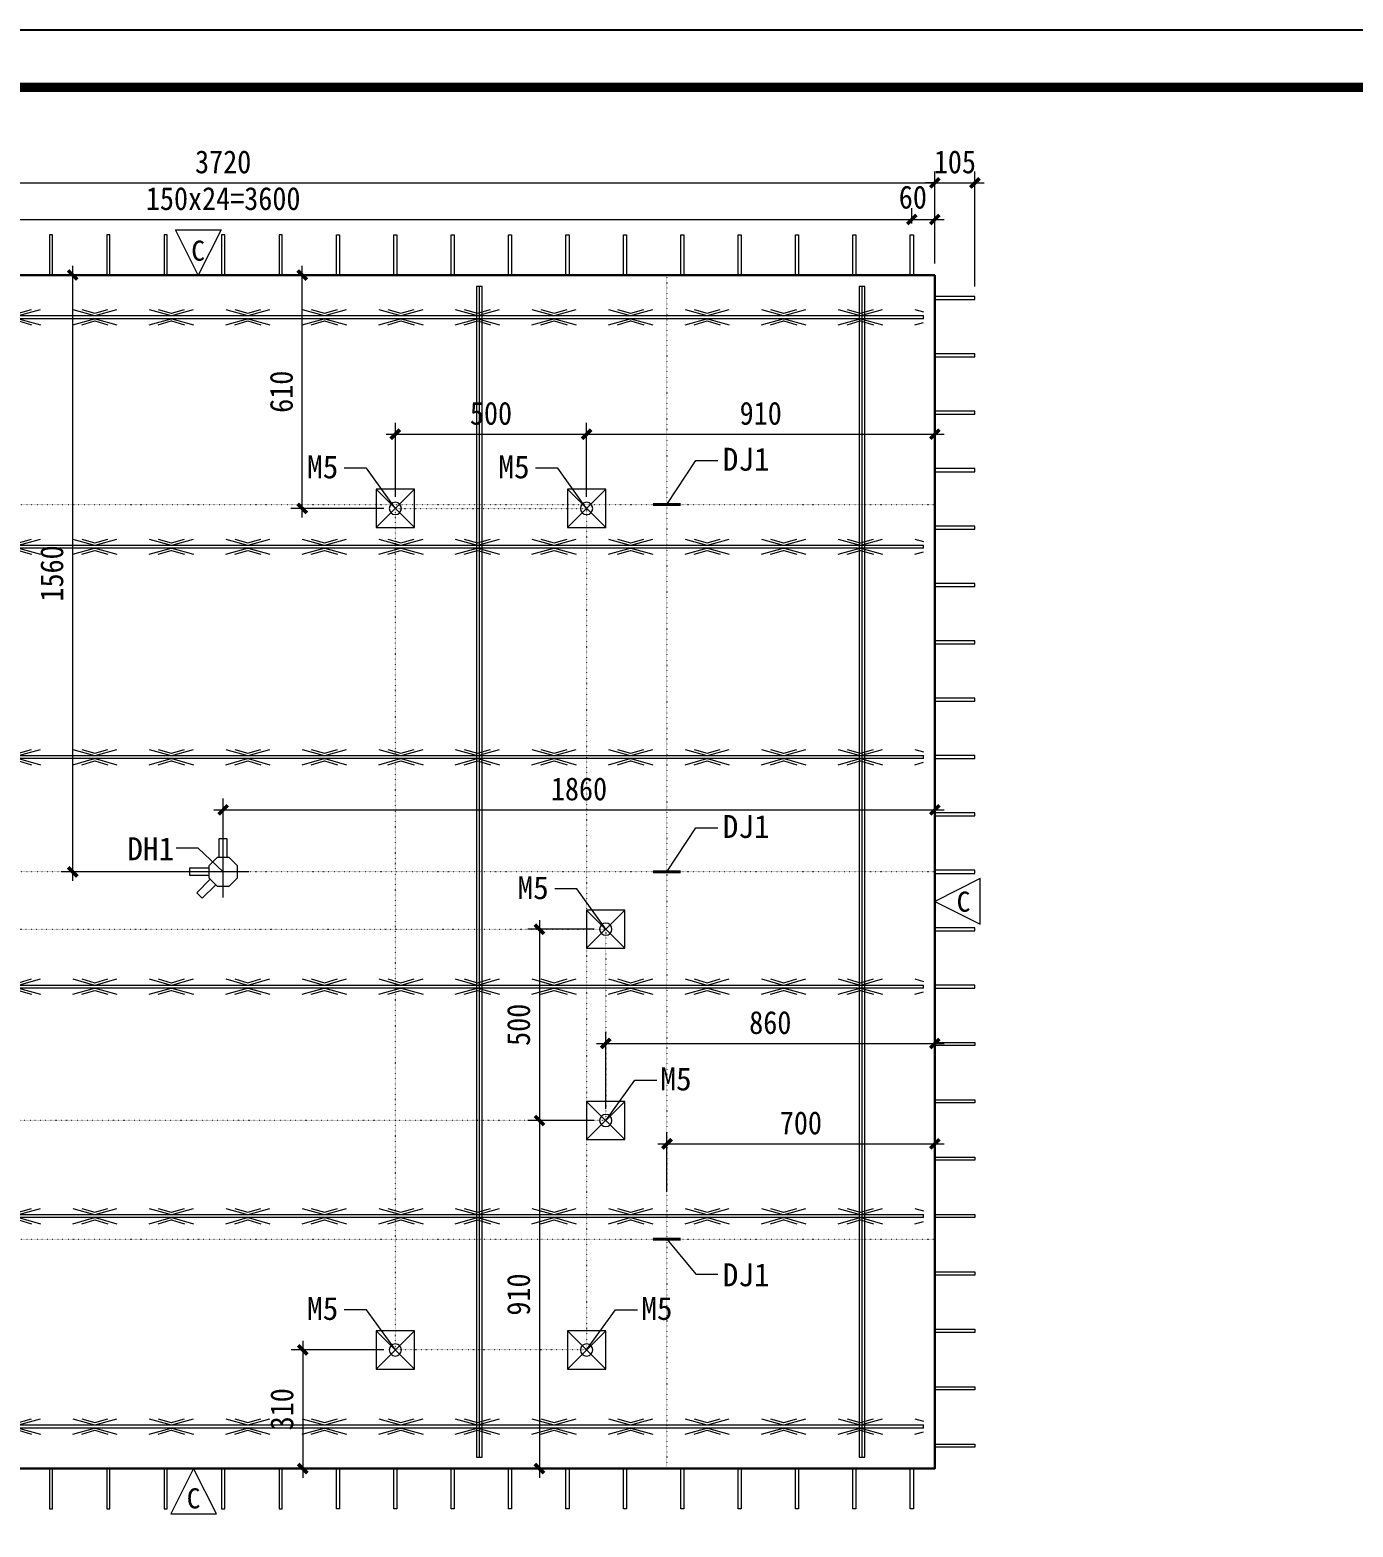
# Model space of a CAD drawing. Header units: millimetres. Extents: x 0 to 31486, y -384 to 8910.
# Drawn here: x 2842 to 6300, y 4996 to 8910 of the extents above; entities that cross this region are included whole.
import ezdxf
from ezdxf.enums import TextEntityAlignment as Align

# ---------------------------------------------------------------- set-up
doc = ezdxf.new("R2010")
doc.units = ezdxf.units.MM
doc.linetypes.add('DOT', pattern=[0.25, 0, -0.25])
for name, color, linetype in [('EQUIP-照明', 3, 'Continuous'), ('ERECTIONMARK', 8, 'Continuous'), ('图框2', 1, 'Continuous'), ('图框线', 7, 'Continuous'), ('桁架', 4, 'Continuous'), ('钢筋', 7, 'Continuous')]:
    doc.layers.add(name, color=color, linetype=linetype)
for name, color, linetype, lineweight in [('YG-标注', 151, 'Continuous', 15), ('YZ-文字', 4, 'Continuous', 13), ('YZ-符号', 96, 'Continuous', 9), ('墙板支撑', 7, 'Continuous', 15), ('轮廓线', 2, 'Continuous', 13)]:
    doc.layers.add(name, color=color, linetype=linetype, lineweight=lineweight)
doc.styles.add('YZ-样式 2', font='simhei.ttf', dxfattribs={"width": 0.9})
doc.styles.add('图签-黑体', font='simhei.ttf')
doc.styles.add('黑体', font='simhei.ttf')
doc.dimstyles.new('m_sc-10', dxfattribs={"dimtxt": 65, "dimasz": 30, "dimexe": 20, "dimexo": 30, "dimgap": 20, "dimtad": 1, "dimdec": 0, "dimzin": 1, "dimdsep": 46, "dimtxsty": '黑体', "dimblk": 'ARCHTICK', "dimcen": 250, "dimdle": 10, "dimclrd": 256, "dimclre": 256, "dimclrt": 7, "dimazin": 0, "dimtfac": 1, "dimtdec": 0, "dimtix": 1, "dimtmove": 2, "dimatfit": 2, "dimldrblk": 'ARCHTICK', "dimfxl": 1, "dimlwd": -1, "dimlwe": -1, "dimarcsym": 0})
doc.dimstyles.new('YZ-30', dxfattribs={"dimscale": 30, "dimtxt": 2, "dimasz": 0.8, "dimexe": 1, "dimexo": 1, "dimgap": 0.8, "dimtad": 1, "dimdec": 0, "dimzin": 1, "dimdsep": 46, "dimtxsty": 'YZ-样式 2', "dimblk": 'ARCHTICK', "dimcen": 250, "dimdle": 0.8, "dimclrd": 151, "dimclre": 151, "dimclrt": 7, "dimazin": 0, "dimtfac": 1, "dimtdec": 0, "dimtix": 1, "dimtmove": 2, "dimatfit": 2, "dimldrblk": 'ARCHTICK', "dimfxl": 1, "dimlwd": 9, "dimlwe": 9, "dimarcsym": 0})

# ---------------------------------------------------------------- blocks, each defined once
blk = doc.blocks.new('_ArchTick')
at = {"color": 0, "linetype": 'ByBlock', "const_width": 0.4}
blk.add_lwpolyline([(-0.5, -0.5), (0.5, 0.5)], dxfattribs=at)
blk = doc.blocks.new('*D60')
at = {"layer": 'Defpoints', "color": 0, "ltscale": 30, "transparency": 16777216}
for p in [(5206.9, 8510.3), (1486.9, 8269.2), (5206.9, 8269.2)]:
    blk.add_point(p, dxfattribs=at)
at = {"layer": 'YG-标注', "color": 151, "lineweight": 9, "ltscale": 30, "transparency": 16777216}
for p, q in [((1486.9, 8299.2), (1486.9, 8540.3)), ((5206.9, 8299.2), (5206.9, 8540.3)), ((1462.9, 8510.3), (5230.9, 8510.3))]:
    blk.add_line(p, q, dxfattribs=at)
at = {"layer": 'YG-标注', "color": 151, "lineweight": 9, "ltscale": 30, "transparency": 16777216, "xscale": 24, "yscale": 24, "zscale": 24, "rotation": 180}
blk.add_blockref('_ArchTick', (1486.9, 8510.3), dxfattribs=at)
at = {"layer": 'YG-标注', "color": 151, "lineweight": 9, "ltscale": 30, "transparency": 16777216, "xscale": 24, "yscale": 24, "zscale": 24}
blk.add_blockref('_ArchTick', (5206.9, 8510.3), dxfattribs=at)
at = {"layer": 'YG-标注', "color": 7, "lineweight": 9, "ltscale": 30, "transparency": 16777216, "insert": (3346.9, 8564.7), "char_height": 60, "attachment_point": 5, "style": 'YZ-样式 2'}
blk.add_mtext('3720', dxfattribs=at)
blk = doc.blocks.new('*D61')
at = {"layer": 'Defpoints', "color": 0, "ltscale": 30, "transparency": 16777216}
for p in [(5311.9, 8510.3), (5206.9, 8269.2), (5311.9, 8209.2)]:
    blk.add_point(p, dxfattribs=at)
at = {"layer": '钢筋', "color": 151, "lineweight": 9, "ltscale": 30, "transparency": 16777216}
for p, q in [((5206.9, 8299.2), (5206.9, 8540.3)), ((5311.9, 8239.2), (5311.9, 8540.3)), ((5206.9, 8510.3), (5182.9, 8510.3)), ((5206.9, 8510.3), (5311.9, 8510.3)), ((5311.9, 8510.3), (5335.9, 8510.3))]:
    blk.add_line(p, q, dxfattribs=at)
at = {"layer": '钢筋', "color": 151, "lineweight": 9, "ltscale": 30, "transparency": 16777216, "xscale": 24, "yscale": 24, "zscale": 24}
blk.add_blockref('_ArchTick', (5206.9, 8510.3), dxfattribs=at)
at = {"layer": '钢筋', "color": 151, "lineweight": 9, "ltscale": 30, "transparency": 16777216, "xscale": 24, "yscale": 24, "zscale": 24, "rotation": 180}
blk.add_blockref('_ArchTick', (5311.9, 8510.3), dxfattribs=at)
at = {"layer": '钢筋', "color": 7, "ltscale": 30, "transparency": 16777216, "insert": (5259.4, 8564.7), "char_height": 60, "attachment_point": 5, "style": 'YZ-样式 2'}
blk.add_mtext('105', dxfattribs=at)
blk = doc.blocks.new('*D62')
at = {"layer": 'Defpoints', "color": 0, "ltscale": 30, "transparency": 16777216}
for p in [(5206.9, 8414.5), (5146.9, 8374.2), (5206.9, 8269.2)]:
    blk.add_point(p, dxfattribs=at)
at = {"layer": '钢筋', "color": 151, "lineweight": 9, "ltscale": 30, "transparency": 16777216}
for p, q in [((5122.9, 8414.5), (5230.9, 8414.5)), ((5146.9, 8404.2), (5146.9, 8444.5)), ((5206.9, 8299.2), (5206.9, 8444.5))]:
    blk.add_line(p, q, dxfattribs=at)
at = {"layer": '钢筋', "color": 151, "lineweight": 9, "ltscale": 30, "transparency": 16777216, "xscale": 24, "yscale": 24, "zscale": 24, "rotation": 180}
blk.add_blockref('_ArchTick', (5146.9, 8414.5), dxfattribs=at)
at = {"layer": '钢筋', "color": 151, "lineweight": 9, "ltscale": 30, "transparency": 16777216, "xscale": 24, "yscale": 24, "zscale": 24}
blk.add_blockref('_ArchTick', (5206.9, 8414.5), dxfattribs=at)
at = {"layer": '钢筋', "color": 7, "ltscale": 30, "transparency": 16777216, "insert": (5149.5, 8472.5), "char_height": 60, "attachment_point": 5, "style": 'YZ-样式 2'}
blk.add_mtext('60', dxfattribs=at)
blk = doc.blocks.new('*D63')
at = {"layer": 'Defpoints', "color": 0, "ltscale": 30, "transparency": 16777216}
for p in [(5146.9, 8414.5), (1546.9, 8374.2), (5146.9, 8374.2)]:
    blk.add_point(p, dxfattribs=at)
at = {"layer": '钢筋', "color": 151, "lineweight": 9, "ltscale": 30, "transparency": 16777216}
for p, q in [((1522.9, 8414.5), (5170.9, 8414.5)), ((1546.9, 8404.2), (1546.9, 8444.5)), ((5146.9, 8404.2), (5146.9, 8444.5))]:
    blk.add_line(p, q, dxfattribs=at)
at = {"layer": '钢筋', "color": 151, "lineweight": 9, "ltscale": 30, "transparency": 16777216, "xscale": 24, "yscale": 24, "zscale": 24, "rotation": 180}
blk.add_blockref('_ArchTick', (1546.9, 8414.5), dxfattribs=at)
at = {"layer": '钢筋', "color": 151, "lineweight": 9, "ltscale": 30, "transparency": 16777216, "xscale": 24, "yscale": 24, "zscale": 24}
blk.add_blockref('_ArchTick', (5146.9, 8414.5), dxfattribs=at)
at = {"layer": '钢筋', "color": 7, "ltscale": 30, "transparency": 16777216, "insert": (3346.9, 8468.8), "char_height": 60, "attachment_point": 5, "style": 'YZ-样式 2'}
blk.add_mtext('150x24=3600', dxfattribs=at)
blk = doc.blocks.new('A$C417965C4')
at = {"layer": '桁架', "color": 4, "lineweight": 9}
for p, q in [((-3660, 4), (-3660, -4)), ((0, -4), (0, 4))]:
    blk.add_line(p, q, dxfattribs=at)
for points in [[(-3660, 4), (0, 4)], [(-3623.2, 20), (-3566.3, 4), (-3564.5, 4), (-3507.6, 20)], [(-3599.7, 20), (-3565.5, 10), (-3565.2, 10), (-3531.1, 20)], [(-3423.2, 20), (-3366.3, 4), (-3364.5, 4), (-3307.6, 20)], [(-3399.7, 20), (-3365.5, 10), (-3365.2, 10), (-3331.1, 20)], [(-3223.2, 20), (-3166.3, 4), (-3164.5, 4), (-3107.6, 20)], [(-3199.7, 20), (-3165.5, 10), (-3165.2, 10), (-3131.1, 20)], [(-3023.2, 20), (-2966.3, 4), (-2964.5, 4), (-2907.6, 20)], [(-2999.7, 20), (-2965.5, 10), (-2965.2, 10), (-2931.1, 20)], [(-2823.2, 20), (-2766.3, 4), (-2764.5, 4), (-2707.6, 20)], [(-2799.7, 20), (-2765.5, 10), (-2765.2, 10), (-2731.1, 20)], [(-2623.2, 20), (-2566.3, 4), (-2564.5, 4), (-2507.6, 20)], [(-2599.7, 20), (-2565.5, 10), (-2565.2, 10), (-2531.1, 20)], [(-2423.2, 20), (-2366.3, 4), (-2364.5, 4), (-2307.6, 20)], [(-2399.7, 20), (-2365.5, 10), (-2365.2, 10), (-2331.1, 20)], [(-2223.2, 20), (-2166.3, 4), (-2164.5, 4), (-2107.6, 20)], [(-2199.7, 20), (-2165.5, 10), (-2165.2, 10), (-2131.1, 20)], [(-2023.2, 20), (-1966.3, 4), (-1964.5, 4), (-1907.6, 20)], [(-1999.7, 20), (-1965.5, 10), (-1965.2, 10), (-1931.1, 20)], [(-1823.2, 20), (-1766.3, 4), (-1764.5, 4), (-1707.6, 20)], [(-1799.7, 20), (-1765.5, 10), (-1765.2, 10), (-1731.1, 20)], [(-1623.2, 20), (-1566.3, 4), (-1564.5, 4), (-1507.6, 20)], [(-1599.7, 20), (-1565.5, 10), (-1565.2, 10), (-1531.1, 20)], [(-1423.2, 20), (-1366.3, 4), (-1364.5, 4), (-1307.6, 20)], [(-1399.7, 20), (-1365.5, 10), (-1365.2, 10), (-1331.1, 20)], [(-1223.2, 20), (-1166.3, 4), (-1164.5, 4), (-1107.6, 20)], [(-1199.7, 20), (-1165.5, 10), (-1165.2, 10), (-1131.1, 20)], [(-1022.9, 20), (-966, 4), (-964.1, 4), (-907.3, 20)], [(-999.4, 20), (-965.2, 10), (-964.9, 10), (-930.8, 20)], [(-822.9, 20), (-766, 4), (-764.1, 4), (-707.3, 20)], [(-799.4, 20), (-765.2, 10), (-764.9, 10), (-730.8, 20)], [(-622.9, 20), (-566, 4), (-564.1, 4), (-507.3, 20)], [(-599.4, 20), (-565.2, 10), (-564.9, 10), (-530.8, 20)], [(-422.9, 20), (-366, 4), (-364.1, 4), (-307.3, 20)], [(-399.4, 20), (-365.2, 10), (-364.9, 10), (-330.8, 20)], [(-222.4, 20), (-165.5, 4), (-163.7, 4), (-106.8, 20)], [(-198.9, 20), (-164.8, 10), (-164.4, 10), (-130.3, 20)], [(-22.4, 20), (0, 13.7)], [(0, -4), (-3660, -4)], [(-3623.2, -20), (-3566.3, -4), (-3564.5, -4), (-3507.6, -20)], [(-3599.7, -20), (-3565.5, -10), (-3565.2, -10), (-3531.1, -20)], [(-3423.2, -20), (-3366.3, -4), (-3364.5, -4), (-3307.6, -20)], [(-3399.7, -20), (-3365.5, -10), (-3365.2, -10), (-3331.1, -20)], [(-3223.2, -20), (-3166.3, -4), (-3164.5, -4), (-3107.6, -20)], [(-3199.7, -20), (-3165.5, -10), (-3165.2, -10), (-3131.1, -20)], [(-3023.2, -20), (-2966.3, -4), (-2964.5, -4), (-2907.6, -20)], [(-2999.7, -20), (-2965.5, -10), (-2965.2, -10), (-2931.1, -20)], [(-2823.2, -20), (-2766.3, -4), (-2764.5, -4), (-2707.6, -20)], [(-2799.7, -20), (-2765.5, -10), (-2765.2, -10), (-2731.1, -20)], [(-2623.2, -20), (-2566.3, -4), (-2564.5, -4), (-2507.6, -20)], [(-2599.7, -20), (-2565.5, -10), (-2565.2, -10), (-2531.1, -20)], [(-2423.2, -20), (-2366.3, -4), (-2364.5, -4), (-2307.6, -20)], [(-2399.7, -20), (-2365.5, -10), (-2365.2, -10), (-2331.1, -20)], [(-2223.2, -20), (-2166.3, -4), (-2164.5, -4), (-2107.6, -20)], [(-2199.7, -20), (-2165.5, -10), (-2165.2, -10), (-2131.1, -20)], [(-2023.2, -20), (-1966.3, -4), (-1964.5, -4), (-1907.6, -20)], [(-1999.7, -20), (-1965.5, -10), (-1965.2, -10), (-1931.1, -20)], [(-1823.2, -20), (-1766.3, -4), (-1764.5, -4), (-1707.6, -20)], [(-1799.7, -20), (-1765.5, -10), (-1765.2, -10), (-1731.1, -20)], [(-1623.2, -20), (-1566.3, -4), (-1564.5, -4), (-1507.6, -20)], [(-1599.7, -20), (-1565.5, -10), (-1565.2, -10), (-1531.1, -20)], [(-1423.2, -20), (-1366.3, -4), (-1364.5, -4), (-1307.6, -20)], [(-1399.7, -20), (-1365.5, -10), (-1365.2, -10), (-1331.1, -20)], [(-1223.2, -20), (-1166.3, -4), (-1164.5, -4), (-1107.6, -20)], [(-1199.7, -20), (-1165.5, -10), (-1165.2, -10), (-1131.1, -20)], [(-1022.9, -20), (-966, -4), (-964.1, -4), (-907.3, -20)], [(-999.4, -20), (-965.2, -10), (-964.9, -10), (-930.8, -20)], [(-822.9, -20), (-766, -4), (-764.1, -4), (-707.3, -20)], [(-799.4, -20), (-765.2, -10), (-764.9, -10), (-730.8, -20)], [(-622.9, -20), (-566, -4), (-564.1, -4), (-507.3, -20)], [(-599.4, -20), (-565.2, -10), (-564.9, -10), (-530.8, -20)], [(-422.9, -20), (-366, -4), (-364.1, -4), (-307.3, -20)], [(-399.4, -20), (-365.2, -10), (-364.9, -10), (-330.8, -20)], [(-222.4, -20), (-165.5, -4), (-163.7, -4), (-106.8, -20)], [(-198.9, -20), (-164.8, -10), (-164.4, -10), (-130.3, -20)], [(-22.4, -20), (0, -13.7)]]:
    blk.add_lwpolyline(points, dxfattribs=at)
blk = doc.blocks.new('*D64')
at = {"layer": 'Defpoints', "color": 0, "ltscale": 30, "transparency": 16777216}
for p in [(5206.9, 6871.2), (5206.9, 6709.2), (3346.9, 6641.7)]:
    blk.add_point(p, dxfattribs=at)
at = {"layer": 'YG-标注', "color": 151, "lineweight": 9, "ltscale": 30, "transparency": 16777216}
for p, q in [((3346.9, 6671.7), (3346.9, 6901.2)), ((5206.9, 6739.2), (5206.9, 6901.2)), ((3322.9, 6871.2), (5230.9, 6871.2))]:
    blk.add_line(p, q, dxfattribs=at)
at = {"layer": 'YG-标注', "color": 151, "lineweight": 9, "ltscale": 30, "transparency": 16777216, "xscale": 24, "yscale": 24, "zscale": 24, "rotation": 180}
blk.add_blockref('_ArchTick', (3346.9, 6871.2), dxfattribs=at)
at = {"layer": 'YG-标注', "color": 151, "lineweight": 9, "ltscale": 30, "transparency": 16777216, "xscale": 24, "yscale": 24, "zscale": 24}
blk.add_blockref('_ArchTick', (5206.9, 6871.2), dxfattribs=at)
at = {"layer": 'YG-标注', "color": 7, "lineweight": 9, "ltscale": 30, "transparency": 16777216, "insert": (4276.9, 6925.6), "char_height": 60, "attachment_point": 5, "style": 'YZ-样式 2'}
blk.add_mtext('1860', dxfattribs=at)
blk = doc.blocks.new('*D65')
at = {"layer": 'Defpoints', "color": 0, "ltscale": 30, "transparency": 16777216}
for p in [(2953.7, 8269.2), (3414.4, 8269.2), (3414.4, 6709.2)]:
    blk.add_point(p, dxfattribs=at)
at = {"layer": 'YG-标注', "color": 151, "lineweight": 9, "ltscale": 30, "transparency": 16777216}
for p, q in [((3384.4, 8269.2), (2923.7, 8269.2)), ((2953.7, 6685.2), (2953.7, 8293.2)), ((3384.4, 6709.2), (2923.7, 6709.2))]:
    blk.add_line(p, q, dxfattribs=at)
at = {"layer": 'YG-标注', "color": 151, "lineweight": 9, "ltscale": 30, "transparency": 16777216, "xscale": 24, "yscale": 24, "zscale": 24}
for p, rotation in [((2953.7, 8269.2), 90), ((2953.7, 6709.2), 270)]:
    blk.add_blockref('_ArchTick', p, dxfattribs=dict(at, rotation=rotation))
at = {"layer": 'YG-标注', "color": 7, "ltscale": 30, "transparency": 16777216, "insert": (2899.3, 7489.2), "char_height": 60, "attachment_point": 5, "rotation": 90, "style": 'YZ-样式 2'}
blk.add_mtext('1560', dxfattribs=at)
blk = doc.blocks.new('*D67')
at = {"layer": 'Defpoints', "color": 0, "ltscale": 30, "transparency": 16777216}
for p in [(5206.9, 5998.1), (4506.9, 5842.4), (5206.9, 5842)]:
    blk.add_point(p, dxfattribs=at)
at = {"layer": 'YG-标注', "color": 151, "lineweight": 9, "ltscale": 30, "transparency": 16777216}
for p, q in [((4506.9, 5872.4), (4506.9, 6028.1)), ((5206.9, 5872), (5206.9, 6028.1)), ((4482.9, 5998.1), (5230.9, 5998.1))]:
    blk.add_line(p, q, dxfattribs=at)
at = {"layer": 'YG-标注', "color": 151, "lineweight": 9, "ltscale": 30, "transparency": 16777216, "xscale": 24, "yscale": 24, "zscale": 24, "rotation": 180}
blk.add_blockref('_ArchTick', (4506.9, 5998.1), dxfattribs=at)
at = {"layer": 'YG-标注', "color": 151, "lineweight": 9, "ltscale": 30, "transparency": 16777216, "xscale": 24, "yscale": 24, "zscale": 24}
blk.add_blockref('_ArchTick', (5206.9, 5998.1), dxfattribs=at)
at = {"layer": 'YG-标注', "color": 7, "lineweight": 9, "ltscale": 30, "transparency": 16777216, "insert": (4856.9, 6052.5), "char_height": 60, "attachment_point": 5, "style": 'YZ-样式 2'}
blk.add_mtext('700', dxfattribs=at)
blk = doc.blocks.new('A$C0ABE7B75')
at = {"layer": '钢筋', "color": 4, "lineweight": 13}
for points in [[(-7.3, 0), (7.2, 0), (7.2, 3000), (7.2, 3060), (-7.3, 3060)], [(-7.3, 3060), (-7.3, 3060), (-7.3, 0)], [(-0.8, 3060), (-0.8, 3000), (-0.8, 0)]]:
    blk.add_lwpolyline(points, dxfattribs=at)
blk = doc.blocks.new('A$C6C6A476D')
at = {"layer": '墙板支撑', "color": 6, "ltscale": 30}
for p, q in [((50, 50), (-50, -50)), ((-50, 50), (50, -50))]:
    blk.add_line(p, q, dxfattribs=at)
blk.add_lwpolyline([(-50, 50), (50, 50), (50, -50), (-50, -50)], close=True, dxfattribs=at)
blk.add_circle((0, 0), 16, dxfattribs=at)
blk = doc.blocks.new('A$C35D967A2')
at = {"layer": '墙板支撑', "color": 0, "ltscale": 30}
for p in [(50, 50), (550, 50)]:
    blk.add_blockref('A$C6C6A476D', p, dxfattribs=at)
blk = doc.blocks.new('*D92')
at = {"layer": 'Defpoints', "color": 0, "ltscale": 30, "transparency": 16777216}
for p in [(3796.9, 5459.2), (3554.9, 5149.2), (3796.9, 5149.2)]:
    blk.add_point(p, dxfattribs=at)
at = {"layer": 'YZ-文字', "color": 151, "lineweight": 9, "ltscale": 30, "transparency": 16777216}
for p, q in [((3554.9, 5483.2), (3554.9, 5125.2)), ((3766.9, 5459.2), (3524.9, 5459.2)), ((3766.9, 5149.2), (3524.9, 5149.2))]:
    blk.add_line(p, q, dxfattribs=at)
at = {"layer": 'YZ-文字', "color": 151, "lineweight": 9, "ltscale": 30, "transparency": 16777216, "xscale": 24, "yscale": 24, "zscale": 24}
for p, rotation in [((3554.9, 5459.2), 90), ((3554.9, 5149.2), 270)]:
    blk.add_blockref('_ArchTick', p, dxfattribs=dict(at, rotation=rotation))
at = {"layer": 'YZ-文字', "color": 7, "ltscale": 30, "transparency": 16777216, "insert": (3500.6, 5304.2), "char_height": 60, "attachment_point": 5, "rotation": 90, "style": 'YZ-样式 2'}
blk.add_mtext('310', dxfattribs=at)
blk = doc.blocks.new('*D93')
at = {"layer": 'Defpoints', "color": 0, "ltscale": 30, "transparency": 16777216}
for p in [(3553.7, 8269.2), (3792.9, 8269.2), (3796.9, 7659.2)]:
    blk.add_point(p, dxfattribs=at)
at = {"layer": 'YZ-文字', "color": 151, "lineweight": 9, "ltscale": 30, "transparency": 16777216}
for p, q in [((3762.9, 8269.2), (3523.7, 8269.2)), ((3553.7, 7635.2), (3553.7, 8293.2)), ((3766.9, 7659.2), (3523.7, 7659.2))]:
    blk.add_line(p, q, dxfattribs=at)
at = {"layer": 'YZ-文字', "color": 151, "lineweight": 9, "ltscale": 30, "transparency": 16777216, "xscale": 24, "yscale": 24, "zscale": 24}
for p, rotation in [((3553.7, 8269.2), 90), ((3553.7, 7659.2), 270)]:
    blk.add_blockref('_ArchTick', p, dxfattribs=dict(at, rotation=rotation))
at = {"layer": 'YZ-文字', "color": 7, "ltscale": 30, "transparency": 16777216, "insert": (3499.3, 7964.2), "char_height": 60, "attachment_point": 5, "rotation": 90, "style": 'YZ-样式 2'}
blk.add_mtext('610', dxfattribs=at)
blk = doc.blocks.new('*D94')
at = {"layer": 'Defpoints', "color": 0, "ltscale": 30, "transparency": 16777216}
for p in [(4296.9, 7853.1), (3796.9, 7659.2), (4296.9, 7659.2)]:
    blk.add_point(p, dxfattribs=at)
at = {"layer": 'YZ-文字', "color": 151, "lineweight": 9, "ltscale": 30, "transparency": 16777216}
for p, q in [((3796.9, 7689.2), (3796.9, 7883.1)), ((4296.9, 7689.2), (4296.9, 7883.1)), ((3772.9, 7853.1), (4320.9, 7853.1))]:
    blk.add_line(p, q, dxfattribs=at)
at = {"layer": 'YZ-文字', "color": 151, "lineweight": 9, "ltscale": 30, "transparency": 16777216, "xscale": 24, "yscale": 24, "zscale": 24, "rotation": 180}
blk.add_blockref('_ArchTick', (3796.9, 7853.1), dxfattribs=at)
at = {"layer": 'YZ-文字', "color": 151, "lineweight": 9, "ltscale": 30, "transparency": 16777216, "xscale": 24, "yscale": 24, "zscale": 24}
blk.add_blockref('_ArchTick', (4296.9, 7853.1), dxfattribs=at)
at = {"layer": 'YZ-文字', "color": 7, "ltscale": 30, "transparency": 16777216, "insert": (4046.9, 7907.5), "char_height": 60, "attachment_point": 5, "style": 'YZ-样式 2'}
blk.add_mtext('500', dxfattribs=at)
blk = doc.blocks.new('*D95')
at = {"layer": 'Defpoints', "color": 0, "ltscale": 30, "transparency": 16777216}
for p in [(5206.9, 7853.1), (4296.9, 7659.2), (5206.9, 7605.2)]:
    blk.add_point(p, dxfattribs=at)
at = {"layer": 'YZ-文字', "color": 151, "lineweight": 9, "ltscale": 30, "transparency": 16777216}
for p, q in [((4296.9, 7689.2), (4296.9, 7883.1)), ((5206.9, 7635.2), (5206.9, 7883.1)), ((4272.9, 7853.1), (5230.9, 7853.1))]:
    blk.add_line(p, q, dxfattribs=at)
at = {"layer": 'YZ-文字', "color": 151, "lineweight": 9, "ltscale": 30, "transparency": 16777216, "xscale": 24, "yscale": 24, "zscale": 24, "rotation": 180}
blk.add_blockref('_ArchTick', (4296.9, 7853.1), dxfattribs=at)
at = {"layer": 'YZ-文字', "color": 151, "lineweight": 9, "ltscale": 30, "transparency": 16777216, "xscale": 24, "yscale": 24, "zscale": 24}
blk.add_blockref('_ArchTick', (5206.9, 7853.1), dxfattribs=at)
at = {"layer": 'YZ-文字', "color": 7, "ltscale": 30, "transparency": 16777216, "insert": (4751.9, 7907.5), "char_height": 60, "attachment_point": 5, "style": 'YZ-样式 2'}
blk.add_mtext('910', dxfattribs=at)
blk = doc.blocks.new('*D96')
at = {"layer": 'Defpoints', "color": 0, "ltscale": 30, "transparency": 16777216}
for p in [(4346.9, 6559.2), (4173.5, 6059.2), (4346.9, 6059.2)]:
    blk.add_point(p, dxfattribs=at)
at = {"layer": 'YZ-文字', "color": 151, "lineweight": 9, "ltscale": 30, "transparency": 16777216}
for p, q in [((4173.5, 6583.2), (4173.5, 6035.2)), ((4316.9, 6559.2), (4143.5, 6559.2)), ((4316.9, 6059.2), (4143.5, 6059.2))]:
    blk.add_line(p, q, dxfattribs=at)
at = {"layer": 'YZ-文字', "color": 151, "lineweight": 9, "ltscale": 30, "transparency": 16777216, "xscale": 24, "yscale": 24, "zscale": 24}
for p, rotation in [((4173.5, 6559.2), 90), ((4173.5, 6059.2), 270)]:
    blk.add_blockref('_ArchTick', p, dxfattribs=dict(at, rotation=rotation))
at = {"layer": 'YZ-文字', "color": 7, "ltscale": 30, "transparency": 16777216, "insert": (4119.2, 6309.2), "char_height": 60, "attachment_point": 5, "rotation": 90, "style": 'YZ-样式 2'}
blk.add_mtext('500', dxfattribs=at)
blk = doc.blocks.new('*D97')
at = {"layer": 'Defpoints', "color": 0, "ltscale": 30, "transparency": 16777216}
for p in [(4346.9, 6059.2), (4173.5, 5149.2), (4250.9, 5149.2)]:
    blk.add_point(p, dxfattribs=at)
at = {"layer": 'YZ-文字', "color": 151, "lineweight": 9, "ltscale": 30, "transparency": 16777216}
for p, q in [((4173.5, 6083.2), (4173.5, 5125.2)), ((4316.9, 6059.2), (4143.5, 6059.2)), ((4220.9, 5149.2), (4143.5, 5149.2))]:
    blk.add_line(p, q, dxfattribs=at)
at = {"layer": 'YZ-文字', "color": 151, "lineweight": 9, "ltscale": 30, "transparency": 16777216, "xscale": 24, "yscale": 24, "zscale": 24}
for p, rotation in [((4173.5, 6059.2), 90), ((4173.5, 5149.2), 270)]:
    blk.add_blockref('_ArchTick', p, dxfattribs=dict(at, rotation=rotation))
at = {"layer": 'YZ-文字', "color": 7, "ltscale": 30, "transparency": 16777216, "insert": (4119.2, 5604.2), "char_height": 60, "attachment_point": 5, "rotation": 90, "style": 'YZ-样式 2'}
blk.add_mtext('910', dxfattribs=at)
blk = doc.blocks.new('*D99')
at = {"layer": 'Defpoints', "color": 0, "ltscale": 30, "transparency": 16777216}
for p in [(5206.9, 6260.5), (4346.9, 6059.2), (5206.9, 6059.2)]:
    blk.add_point(p, dxfattribs=at)
at = {"layer": 'YZ-文字', "color": 151, "lineweight": 9, "ltscale": 30, "transparency": 16777216}
for p, q in [((4346.9, 6089.2), (4346.9, 6290.5)), ((5206.9, 6089.2), (5206.9, 6290.5)), ((4322.9, 6260.5), (5230.9, 6260.5))]:
    blk.add_line(p, q, dxfattribs=at)
at = {"layer": 'YZ-文字', "color": 151, "lineweight": 9, "ltscale": 30, "transparency": 16777216, "xscale": 24, "yscale": 24, "zscale": 24, "rotation": 180}
blk.add_blockref('_ArchTick', (4346.9, 6260.5), dxfattribs=at)
at = {"layer": 'YZ-文字', "color": 151, "lineweight": 9, "ltscale": 30, "transparency": 16777216, "xscale": 24, "yscale": 24, "zscale": 24}
blk.add_blockref('_ArchTick', (5206.9, 6260.5), dxfattribs=at)
at = {"layer": 'YZ-文字', "color": 7, "ltscale": 30, "transparency": 16777216, "insert": (4776.9, 6314.8), "char_height": 60, "attachment_point": 5, "style": 'YZ-样式 2'}
blk.add_mtext('860', dxfattribs=at)

msp = doc.modelspace()

# ---------------------------------------------------------------- linework, layer by layer
at = {"layer": 'EQUIP-照明', "color": 2, "lineweight": 15}
for p, q in [((3346.9, 6641.7), (3346.9, 6776.7)), ((3414.4, 6709.2), (3279.4, 6709.2))]:
    msp.add_line(p, q, dxfattribs=at)
for points in [[(3356.9, 6796.7), (3356.9, 6746.7), (3336.9, 6746.7), (3336.9, 6796.7)], [(3384.4, 6724.7), (3362.4, 6746.7), (3331.4, 6746.7), (3309.4, 6724.7), (3309.4, 6693.7), (3331.4, 6671.7), (3362.4, 6671.7), (3384.4, 6693.7)], [(3259.4, 6719.2), (3309.4, 6719.2), (3309.4, 6699.2), (3259.4, 6699.2)], [(3292.1, 6640.3), (3327.4, 6675.6), (3313.3, 6689.8), (3277.9, 6654.4)]]:
    msp.add_lwpolyline(points, close=True, dxfattribs=at)
at = {"layer": 'ERECTIONMARK', "color": 3, "lineweight": 40}
for p, q in [((4542.6, 7669.2), (4471.1, 7669.2)), ((4542.6, 6709.2), (4471.1, 6709.2)), ((4542.6, 5749.2), (4471.1, 5749.2))]:
    msp.add_line(p, q, dxfattribs=at)
at = {"layer": 'YZ-符号', "color": 253, "linetype": 'DOT', "lineweight": 13, "ltscale": 5}
for p, q in [((4506.9, 8269.2), (4506.9, 5149.2)), ((1486.9, 7669.6), (5206.9, 7669.6)), ((1486.9, 6709.6), (5206.9, 6709.6)), ((1486.9, 5748.8), (5206.9, 5748.8))]:
    msp.add_line(p, q, dxfattribs=at)
at = {"layer": 'YZ-符号', "color": 1, "lineweight": 15}
for points in [[(3281.7, 8269.2), (3222, 8387.6), (3341.4, 8387.6)], [(5206.9, 6632), (5325.3, 6572.3), (5325.3, 6691.7)], [(3269.7, 5149.2), (3210, 5030.8), (3329.4, 5030.8)]]:
    msp.add_lwpolyline(points, close=True, dxfattribs=at)
at = {"layer": 'YZ-符号', "color": 253, "linetype": 'DOT', "lineweight": 13, "ltscale": 5}
for points in [[(3796.9, 7659.2), (4296.9, 7659.2), (4296.9, 5459.2), (3796.9, 5459.2)], [(2346.9, 6559.2), (4346.9, 6559.2), (4346.9, 6059.2), (2346.9, 6059.2)]]:
    msp.add_lwpolyline(points, close=True, dxfattribs=at)
at = {"layer": '图框2', "color": 1}
msp.add_lwpolyline([(0, 0), (0, 8910), (12600, 8910), (12600, 0)], close=True, dxfattribs=at)
at = {"layer": '图框线', "const_width": 24}
msp.add_lwpolyline([(300, 8760), (12450, 8760), (12450, 150), (300, 150)], close=True, dxfattribs=at)
at = {"layer": '轮廓线', "color": 2, "lineweight": 30}
msp.add_lwpolyline([(5206.9, 8269.2), (5206.9, 5149.2), (1486.9, 5149.2), (1486.9, 8269.2)], close=True, dxfattribs=at)
at = {"layer": '钢筋', "color": 5, "lineweight": 13}
for points in [[(2900.9, 8269.2), (2900.9, 8374.2), (2892.9, 8374.2), (2892.9, 8269.2)], [(3050.9, 8269.2), (3050.9, 8374.2), (3042.9, 8374.2), (3042.9, 8269.2)], [(3200.9, 8269.2), (3200.9, 8374.2), (3192.9, 8374.2), (3192.9, 8269.2)], [(3350.9, 8269.2), (3350.9, 8374.2), (3342.9, 8374.2), (3342.9, 8269.2)], [(3500.9, 8269.2), (3500.9, 8374.2), (3492.9, 8374.2), (3492.9, 8269.2)], [(3642.9, 8269.2), (3642.9, 8374.2), (3650.9, 8374.2), (3650.9, 8269.2)], [(3792.9, 8269.2), (3792.9, 8374.2), (3800.9, 8374.2), (3800.9, 8269.2)], [(3942.9, 8269.2), (3942.9, 8374.2), (3950.9, 8374.2), (3950.9, 8269.2)], [(4092.9, 8269.2), (4092.9, 8374.2), (4100.9, 8374.2), (4100.9, 8269.2)], [(4242.9, 8269.2), (4242.9, 8374.2), (4250.9, 8374.2), (4250.9, 8269.2)], [(4392.9, 8269.2), (4392.9, 8374.2), (4400.9, 8374.2), (4400.9, 8269.2)], [(4542.9, 8269.2), (4542.9, 8374.2), (4550.9, 8374.2), (4550.9, 8269.2)], [(4692.9, 8269.2), (4692.9, 8374.2), (4700.9, 8374.2), (4700.9, 8269.2)], [(4842.9, 8269.2), (4842.9, 8374.2), (4850.9, 8374.2), (4850.9, 8269.2)], [(4992.9, 8269.2), (4992.9, 8374.2), (5000.9, 8374.2), (5000.9, 8269.2)], [(5142.9, 8269.2), (5142.9, 8374.2), (5150.9, 8374.2), (5150.9, 8269.2)], [(2892.9, 5149.2), (2892.9, 5044.2), (2900.9, 5044.2), (2900.9, 5149.2)], [(3042.9, 5149.2), (3042.9, 5044.2), (3050.9, 5044.2), (3050.9, 5149.2)], [(3192.9, 5149.2), (3192.9, 5044.2), (3200.9, 5044.2), (3200.9, 5149.2)], [(3342.9, 5149.2), (3342.9, 5044.2), (3350.9, 5044.2), (3350.9, 5149.2)], [(3492.9, 5149.2), (3492.9, 5044.2), (3500.9, 5044.2), (3500.9, 5149.2)], [(3650.9, 5149.2), (3650.9, 5044.2), (3642.9, 5044.2), (3642.9, 5149.2)], [(3800.9, 5149.2), (3800.9, 5044.2), (3792.9, 5044.2), (3792.9, 5149.2)], [(3950.9, 5149.2), (3950.9, 5044.2), (3942.9, 5044.2), (3942.9, 5149.2)], [(4100.9, 5149.2), (4100.9, 5044.2), (4092.9, 5044.2), (4092.9, 5149.2)], [(4250.9, 5149.2), (4250.9, 5044.2), (4242.9, 5044.2), (4242.9, 5149.2)], [(4400.9, 5149.2), (4400.9, 5044.2), (4392.9, 5044.2), (4392.9, 5149.2)], [(4550.9, 5149.2), (4550.9, 5044.2), (4542.9, 5044.2), (4542.9, 5149.2)], [(4700.9, 5149.2), (4700.9, 5044.2), (4692.9, 5044.2), (4692.9, 5149.2)], [(4850.9, 5149.2), (4850.9, 5044.2), (4842.9, 5044.2), (4842.9, 5149.2)], [(5000.9, 5149.2), (5000.9, 5044.2), (4992.9, 5044.2), (4992.9, 5149.2)], [(5150.9, 5149.2), (5150.9, 5044.2), (5142.9, 5044.2), (5142.9, 5149.2)]]:
    msp.add_lwpolyline(points, dxfattribs=at)
at = {"layer": '钢筋', "color": 1, "lineweight": 13}
for points in [[(5206.9, 8205.2), (5311.9, 8205.2), (5311.9, 8213.2), (5206.9, 8213.2)], [(5206.9, 8055.2), (5311.9, 8055.2), (5311.9, 8063.2), (5206.9, 8063.2)], [(5206.9, 7905.2), (5311.9, 7905.2), (5311.9, 7913.2), (5206.9, 7913.2)], [(5206.9, 7755.2), (5311.9, 7755.2), (5311.9, 7763.2), (5206.9, 7763.2)], [(5206.9, 7605.2), (5311.9, 7605.2), (5311.9, 7613.2), (5206.9, 7613.2)], [(5206.9, 7455.2), (5311.9, 7455.2), (5311.9, 7463.2), (5206.9, 7463.2)], [(5206.9, 7305.2), (5311.9, 7305.2), (5311.9, 7313.2), (5206.9, 7313.2)], [(5206.9, 7155.2), (5311.9, 7155.2), (5311.9, 7163.2), (5206.9, 7163.2)], [(5206.9, 7005.2), (5311.9, 7005.2), (5311.9, 7013.2), (5206.9, 7013.2)], [(5206.9, 6855.2), (5311.9, 6855.2), (5311.9, 6863.2), (5206.9, 6863.2)], [(5206.9, 6705.2), (5311.9, 6705.2), (5311.9, 6713.2), (5206.9, 6713.2)], [(5206.9, 6555.2), (5311.9, 6555.2), (5311.9, 6563.2), (5206.9, 6563.2)], [(5206.9, 6405.2), (5311.9, 6405.2), (5311.9, 6413.2), (5206.9, 6413.2)], [(5206.9, 6263.2), (5311.9, 6263.2), (5311.9, 6255.2), (5206.9, 6255.2)], [(5206.9, 6113.2), (5311.9, 6113.2), (5311.9, 6105.2), (5206.9, 6105.2)], [(5206.9, 5963.2), (5311.9, 5963.2), (5311.9, 5955.2), (5206.9, 5955.2)], [(5206.9, 5813.2), (5311.9, 5813.2), (5311.9, 5805.2), (5206.9, 5805.2)], [(5206.9, 5663.2), (5311.9, 5663.2), (5311.9, 5655.2), (5206.9, 5655.2)], [(5206.9, 5513.2), (5311.9, 5513.2), (5311.9, 5505.2), (5206.9, 5505.2)], [(5206.9, 5363.2), (5311.9, 5363.2), (5311.9, 5355.2), (5206.9, 5355.2)], [(5206.9, 5213.2), (5311.9, 5213.2), (5311.9, 5205.2), (5206.9, 5205.2)]]:
    msp.add_lwpolyline(points, dxfattribs=at)

# ---------------------------------------------------------------- block references
at = {"layer": 'YG-标注', "color": 0, "ltscale": 30}
for name, p in [('A$C0ABE7B75', (4016.6, 5179.2)), ('A$C0ABE7B75', (5016.6, 5179.2)), ('A$C417965C4', (5176.9, 8159.2)), ('A$C417965C4', (5176.9, 7559.2)), ('A$C417965C4', (5176.9, 7009.2)), ('A$C417965C4', (5176.9, 6409.2)), ('A$C417965C4', (5176.9, 5809.2)), ('A$C417965C4', (5176.9, 5259.2))]:
    msp.add_blockref(name, p, dxfattribs=at)
at = {"layer": '墙板支撑', "extrusion": (0, 0, -1), "zscale": -1}
for p in [(-4346.9, 7609.2), (-4346.9, 5409.2)]:
    msp.add_blockref('A$C35D967A2', p, dxfattribs=at)
at = {"layer": '墙板支撑', "xscale": -1, "rotation": 270}
msp.add_blockref('A$C35D967A2', (4296.9, 6009.2), dxfattribs=at)

# ---------------------------------------------------------------- texts
at = {"layer": 'YZ-文字', "style": '黑体'}
for s, p in [('M5', (3566.3, 7767.8)), ('M5', (4066.3, 7767.8)), ('DJ1', (4652.6, 7787.7)), ('DJ1', (4652.6, 6827.7)), ('DH1', (3096.3, 6769.5)), ('M5', (4116.3, 6667.8)), ('M5', (4489.8, 6167.8)), ('DJ1', (4652.6, 5655.7)), ('M5', (3566.3, 5567.8)), ('M5', (4439.8, 5567.8))]:
    msp.add_text(s, height=60, dxfattribs=at).set_placement(p, align=Align.MIDDLE_LEFT)
at = {"layer": 'YZ-符号', "color": 1, "lineweight": 15, "style": '图签-黑体'}
for p in [(3263.7, 8306.7), (5264, 6604.9), (3251.8, 5045.1)]:
    msp.add_text('C', height=52.5, dxfattribs=at).set_placement(p)

# ---------------------------------------------------------------- dimensions: what is measured, and where the dimension line sits
at = {"layer": 'YG-标注', "color": 0, "lineweight": 9, "ltscale": 30}
for base, p1, p2, picture, middle in [((5206.9, 8510.3), (1486.9, 8269.2), (5206.9, 8269.2), '*D60', (3346.9, 8564.7)), ((5206.9, 6871.2), (3346.9, 6641.7), (5206.9, 6709.2), '*D64', (4276.9, 6925.6))]:
    dim = msp.add_linear_dim(base=base, p1=p1, p2=p2, dimstyle='YZ-30', dxfattribs=at)
    dim.commit()
    dim.dimension.update_dxf_attribs({"geometry": picture, "text_midpoint": middle})
at = {"layer": 'YG-标注', "color": 0, "ltscale": 30}
dim = msp.add_linear_dim(base=(2953.7, 8269.2), p1=(3414.4, 6709.2), p2=(3414.4, 8269.2), angle=90, dimstyle='YZ-30', dxfattribs=at)
dim.commit()
dim.dimension.update_dxf_attribs({"geometry": '*D65', "text_midpoint": (2899.3, 7489.2)})
at = {"layer": 'YG-标注', "color": 0, "lineweight": 9, "ltscale": 30}
dim = msp.add_linear_dim(base=(5206.9, 5998.1), p1=(4506.9, 5842.4), p2=(5206.9, 5842), angle=180, dimstyle='YZ-30', dxfattribs=at)
dim.commit()
dim.dimension.update_dxf_attribs({"geometry": '*D67', "text_midpoint": (4856.9, 6052.5)})
at = {"layer": 'YZ-文字', "color": 0, "ltscale": 30}
for base, p1, p2, picture, middle in [((3553.7, 8269.2), (3796.9, 7659.2), (3792.9, 8269.2), '*D93', (3499.3, 7964.2)), ((4173.5, 6059.2), (4346.9, 6559.2), (4346.9, 6059.2), '*D96', (4119.2, 6309.2)), ((4173.5, 5149.2), (4346.9, 6059.2), (4250.9, 5149.2), '*D97', (4119.2, 5604.2)), ((3554.9, 5149.2), (3796.9, 5459.2), (3796.9, 5149.2), '*D92', (3500.6, 5304.2))]:
    dim = msp.add_linear_dim(base=base, p1=p1, p2=p2, angle=90, dimstyle='YZ-30', dxfattribs=at)
    dim.commit()
    dim.dimension.update_dxf_attribs({"geometry": picture, "text_midpoint": middle})
for base, p1, p2, picture, middle in [((4296.9, 7853.1), (3796.9, 7659.2), (4296.9, 7659.2), '*D94', (4046.9, 7907.5)), ((5206.9, 7853.1), (4296.9, 7659.2), (5206.9, 7605.2), '*D95', (4751.9, 7907.5))]:
    dim = msp.add_linear_dim(base=base, p1=p1, p2=p2, dimstyle='YZ-30', dxfattribs=at)
    dim.commit()
    dim.dimension.update_dxf_attribs({"geometry": picture, "text_midpoint": middle})
dim = msp.add_aligned_dim(p1=(4346.9, 6059.2), p2=(5206.9, 6059.2), distance=201.3, dimstyle='YZ-30', dxfattribs=at)
dim.commit()
dim.dimension.update_dxf_attribs({"geometry": '*D99', "text_midpoint": (4776.9, 6314.8)})
at = {"layer": '钢筋', "color": 0, "ltscale": 30}
dim = msp.add_linear_dim(base=(5311.9, 8510.3), p1=(5206.9, 8269.2), p2=(5311.9, 8209.2), dimstyle='YZ-30', dxfattribs=at)
dim.commit()
dim.dimension.update_dxf_attribs({"geometry": '*D61', "text_midpoint": (5259.4, 8564.7)})
dim = msp.add_linear_dim(base=(5146.9, 8414.5), p1=(1546.9, 8374.2), p2=(5146.9, 8374.2), text='150x24=<>', dimstyle='YZ-30', dxfattribs=at)
dim.commit()
dim.dimension.update_dxf_attribs({"geometry": '*D63', "text_midpoint": (3346.9, 8468.8)})
dim = msp.add_linear_dim(base=(5206.9, 8414.5), p1=(5146.9, 8374.2), p2=(5206.9, 8269.2), dimstyle='YZ-30', dxfattribs=at)
dim.commit()
dim.dimension.update_dxf_attribs({"geometry": '*D62', "text_midpoint": (5149.5, 8472.5), "dimtype": 160})

# ---------------------------------------------------------------- leaders
at = {"layer": 'YZ-符号', "lineweight": 13}
for points in [[(3796.9, 7659.2), (3721.2, 7764.4), (3663.6, 7764.4)], [(4296.9, 7659.2), (4221.2, 7764.4), (4163.6, 7764.4)], [(4506.9, 7669.2), (4582.6, 7784.3), (4640.1, 7784.3)], [(4506.9, 6709.2), (4582.6, 6824.3), (4640.1, 6824.3)], [(3346.9, 6709.2), (3282, 6771.2), (3224.5, 6771.2)], [(4346.9, 6559.2), (4271.2, 6664.4), (4213.6, 6664.4)], [(4346.9, 6059.2), (4422.6, 6164.4), (4480.1, 6164.4)], [(4506.9, 5749.2), (4582.6, 5657.4), (4640.1, 5657.4)], [(3796.9, 5459.2), (3721.2, 5564.4), (3663.6, 5564.4)], [(4296.9, 5459.2), (4372.6, 5564.4), (4430.1, 5564.4)]]:
    msp.add_leader(points, dimstyle='m_sc-10', override={"dimasz": 5, "dimldrblk": 'Dot'}, dxfattribs=at)

doc.saveas('drawing.dxf')
